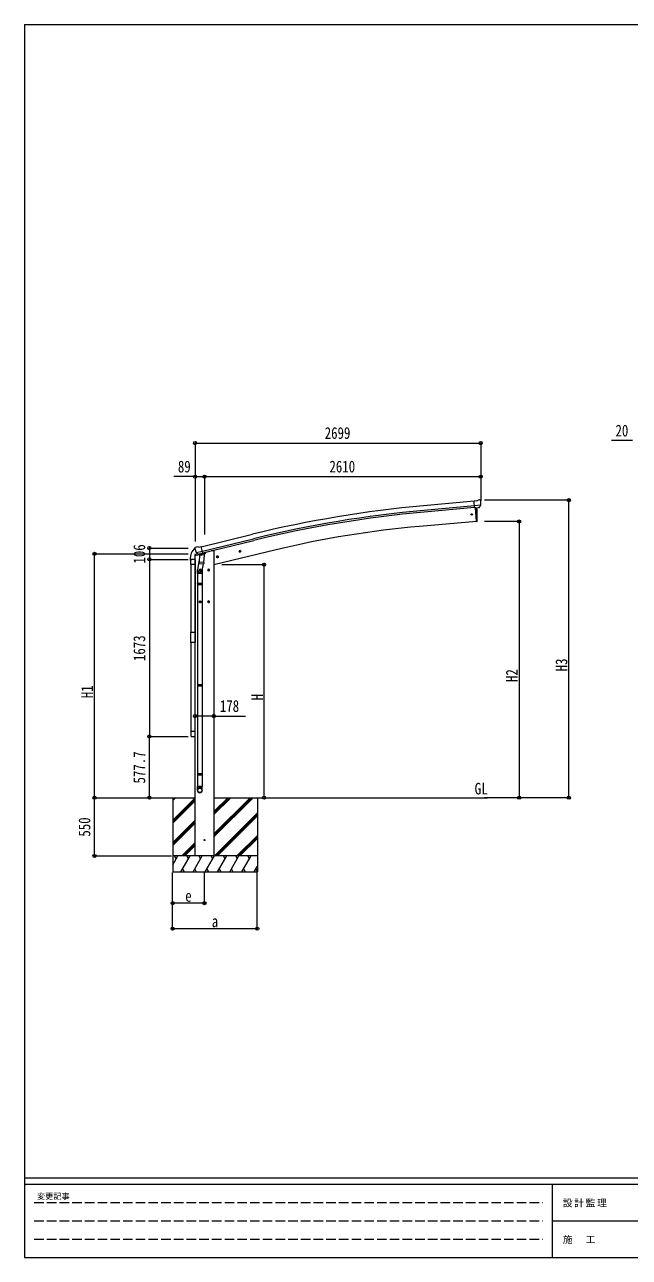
# Model space of a CAD drawing. Units: millimetres at full size. Extents: x -8385 to 8479, y -5853 to 5787.
# Drawn here: x -8385 to -2672, y -5853 to 5787 of the extents above; entities that cross this region are included whole.
import ezdxf
from ezdxf.enums import TextEntityAlignment as Align

# ---------------------------------------------------------------- set-up
doc = ezdxf.new("R2010")
doc.units = ezdxf.units.MM
doc.header["$LTSCALE"] = 30
doc.header["$PDMODE"] = 32
doc.header["$PDSIZE"] = 30
doc.linetypes.add('DASHED3', pattern=[4, 3, -1])
for name, color, linetype, lineweight in [('0-0_0', 7, 'Continuous', 9), ('0-1_本体', 4, 'Continuous', 9), ('0-2_部品', 7, 'Continuous', 9), ('0-A_寸法', 6, 'Continuous', 9), ('1-1_GLASS', 4, 'Continuous', 9), ('1-2_GLASS_SEAL', 7, 'Continuous', 9), ('1-A', 6, 'Continuous', 9), ('F-0_240', 7, 'Continuous', 9)]:
    doc.layers.add(name, color=color, linetype=linetype, lineweight=lineweight)
doc.styles.add('ＭＳ ゴシック', font='')
doc.styles.get('ＭＳ ゴシック').set_extended_font_data('MS Gothic')

msp = doc.modelspace()

# ---------------------------------------------------------------- linework, layer by layer
at = {"layer": '0-0_0'}
for p, q in [((-7372.57, -1512.22), (-6775.68, -1512.22)), ((-6986.68, -1539.55), (-6959.3, -1512.17)), ((-6986.68, -1525.41), (-6973.44, -1512.17)), ((-6986.68, -1512.22), (-6986.68, -2212.17)), ((-6986.68, -1723.4), (-6775.68, -1512.4)), ((-6597.68, -1883.18), (-6226.67, -1512.17)), ((-6597.68, -1854.9), (-6254.95, -1512.17)), ((-6597.68, -1869.04), (-6240.81, -1512.17)), ((-6597.68, -1671.05), (-6438.8, -1512.17)), ((-6597.68, -1656.91), (-6452.94, -1512.17)), ((-6597.68, -1642.77), (-6467.08, -1512.17)), ((-6597.68, -1512.22), (-4011.23, -1512.22)), ((-6186.68, -1512.17), (-6186.68, -2212.17)), ((-6986.68, -1737.54), (-6775.68, -1526.54)), ((-6986.68, -1751.68), (-6775.68, -1540.68)), ((-6986.68, -1935.53), (-6775.68, -1724.53)), ((-6986.68, -1949.67), (-6775.68, -1738.67)), ((-6592.82, -2062.17), (-6186.68, -1656.03)), ((-6578.68, -2062.17), (-6186.68, -1670.17)), ((-6564.54, -2062.17), (-6186.68, -1684.31)), ((-6986.68, -1963.81), (-6775.68, -1752.81)), ((-6901.19, -2062.17), (-6775.68, -1936.66)), ((-6887.05, -2062.17), (-6775.68, -1950.8)), ((-6872.91, -2062.17), (-6775.68, -1964.95)), ((-6380.69, -2062.17), (-6186.68, -1868.16)), ((-6366.55, -2062.17), (-6186.68, -1882.3)), ((-6352.41, -2062.17), (-6186.68, -1896.45)), ((-6186.68, -2062.17), (-6986.68, -2062.17)), ((-6986.68, -2146), (-6938.28, -2062.17)), ((-6953.28, -2088.15), (-6968.28, -2062.17)), ((-6909.42, -2212.17), (-6822.81, -2062.17)), ((-6837.81, -2088.15), (-6852.82, -2062.17)), ((-6793.95, -2212.17), (-6707.34, -2062.17)), ((-6597.68, -2062.17), (-6775.68, -2062.17)), ((-6722.34, -2088.15), (-6737.35, -2062.17)), ((-6678.48, -2212.17), (-6591.87, -2062.17)), ((-6606.87, -2088.15), (-6621.87, -2062.17)), ((-6563.01, -2212.17), (-6476.4, -2062.17)), ((-6491.4, -2088.15), (-6506.4, -2062.17)), ((-6447.54, -2212.17), (-6360.93, -2062.17)), ((-6390.93, -2062.17), (-6375.93, -2088.15)), ((-6332.07, -2212.17), (-6245.46, -2062.17)), ((-6260.46, -2088.15), (-6275.46, -2062.17)), ((-6894.42, -2186.19), (-6879.42, -2212.17)), ((-6778.95, -2186.19), (-6763.95, -2212.17)), ((-6663.48, -2186.19), (-6648.48, -2212.17)), ((-6548.01, -2186.19), (-6533.01, -2212.17)), ((-6432.54, -2186.19), (-6417.54, -2212.17)), ((-6317.07, -2186.19), (-6302.07, -2212.17)), ((-6216.59, -2212.17), (-6186.68, -2160.36)), ((-6201.6, -2186.19), (-6186.68, -2212.02)), ((-6986.68, -2212.17), (-6186.68, -2212.17))]:
    msp.add_line(p, q, dxfattribs=at)
msp.add_circle((-6686.68, -1912.17), 5, dxfattribs=at)
at = {"layer": '0-1_本体'}
for p, q in [((-4139.37, 1286.79), (-4616.89, 1243.59)), ((-4135.61, 1243.79), (-4613, 1200.6)), ((-4134.14, 1227.02), (-4611.48, 1183.83)), ((-4126.91, 1224.63), (-4115.66, 1096.03)), ((-4115.66, 1096.03), (-4653.6, 1048.97)), ((-6716.21, 857.97), (-6233.34, 975.46)), ((-6706.14, 816.01), (-6223.13, 933.48)), ((-6702.2, 799.63), (-6219.15, 917.12)), ((-6673.69, 805.34), (-6621.68, 817.83)), ((-6597.68, 817.83), (-6621.68, 817.83)), ((-6597.68, 817.83), (-6597.68, -2062.17)), ((-6009.6, 829.02), (-6597.65, 687.84)), ((-6775.68, -2062.17), (-6775.68, 774.39))]:
    msp.add_line(p, q, dxfattribs=at)
at = {"layer": '0-1_本体', "color": 6}
msp.add_line((-6597.68, -741.78), (-6775.68, -741.78), dxfattribs=at)
at = {"layer": '0-1_本体'}
for centre, radius, start, end in [((-3620.76, -9766.42), 11054.98, 95.16866, 103.66973), ((-3620.76, -9766.42), 11011.82, 95.16974, 103.66973), ((-3620.76, -9766.42), 10994.98, 95.16974, 103.66973), ((-3854.59, -8166.68), 9250.23, 94.95525, 103.47191)]:
    msp.add_arc(centre, radius, start, end, dxfattribs=at)
at = {"layer": '0-2_部品'}
for p, q in [((-4112.97, 1291.01), (-4139.54, 1288.69)), ((-4133.88, 1224.02), (-4139.54, 1288.69)), ((-4112.97, 1291.01), (-4101.25, 1297.78)), ((-4086.35, 1299.36), (-4100.01, 1298.17)), ((-4077.21, 1293.61), (-4082.7, 1298.21)), ((-4076.15, 1291.57), (-4076.03, 1290.23)), ((-4076.68, 1248.72), (-4135.59, 1243.57)), ((-4123.92, 1224.9), (-4133.88, 1224.02)), ((-4115.86, 1098.31), (-4126.91, 1224.63)), ((-4090.31, 1227.84), (-4098.02, 1227.16)), ((-4087.93, 1229.23), (-4076.99, 1248.17)), ((-4115.61, 1095.54), (-4115.86, 1098.31)), ((-4113, 1095.93), (-4115.61, 1095.54)), ((-6777.67, 842.4), (-6777.39, 841.25)), ((-6773.45, 850.97), (-6777.31, 844.68)), ((-6770.36, 853.22), (-6757.17, 856.39)), ((-6763.62, 802.09), (-6706.11, 815.9)), ((-6742.61, 853.71), (-6755.87, 856.41)), ((-6742.61, 853.71), (-6716.68, 859.94)), ((-6360.18, 811.59), (-6340.73, 816.26)), ((-6355.62, 819.37), (-6357.75, 812.18)), ((-6348.32, 821.13), (-6355.62, 819.37)), ((-6348.12, 804.21), (-6352.79, 823.65)), ((-6343.15, 815.68), (-6348.32, 821.13)), ((-6345.28, 808.48), (-6343.15, 815.68)), ((-6778.24, 773.77), (-6735.22, 784.1)), ((-6778.24, 780.66), (-6778.24, 773.77)), ((-6749.79, 789.86), (-6775.94, 783.58)), ((-6746.76, 787.18), (-6763.14, 801.67)), ((-6735.17, 737.66), (-6751.08, 641.49)), ((-6744.06, 786.61), (-6736.54, 788.42)), ((-6743.22, 786.72), (-6741.69, 787.09)), ((-6741.69, 787.09), (-6704.98, 795.9)), ((-6739.85, 786.86), (-6739.9, 786.12)), ((-6739.15, 785.08), (-6713.33, 778.64)), ((-6737.76, 700.43), (-6736.89, 712.9)), ((-6737.37, 699.07), (-6737.37, 699.07)), ((-6732.23, 779.73), (-6736.9, 712.9)), ((-6691.21, 709.7), (-6736.9, 712.9)), ((-6686.54, 776.54), (-6732.23, 779.73)), ((-6730.45, 782.91), (-6730.68, 779.62)), ((-6710.94, 794.08), (-6711.96, 779.47)), ((-6704.98, 795.9), (-6703.46, 796.27)), ((-6701.9, 798.37), (-6700.96, 798.31)), ((-6700.96, 798.31), (-6687.64, 782.99)), ((-6696.66, 793.36), (-6677.52, 797.95)), ((-6691.23, 709.7), (-6692.12, 697.01)), ((-6691.21, 709.7), (-6686.54, 776.54)), ((-6687.64, 782.99), (-6688.09, 776.65)), ((-6673.69, 806.57), (-6673.69, 802.81)), ((-6574.11, 760.23), (-6554.66, 764.9)), ((-6569.55, 768.01), (-6571.68, 760.82)), ((-6562.25, 769.76), (-6569.55, 768.01)), ((-6562.05, 752.84), (-6566.72, 772.29)), ((-6557.09, 764.32), (-6562.25, 769.76)), ((-6559.22, 757.12), (-6557.09, 764.32)), ((-6753.23, 604.33), (-6753.23, 638.68)), ((-6707.23, 604.33), (-6753.23, 604.33)), ((-6751.23, 604.33), (-6751.23, 510.33)), ((-6716.68, 637.59), (-6736.68, 637.59)), ((-6735.92, 698.29), (-6694.22, 695.38)), ((-6726.68, 645.09), (-6733.18, 641.34)), ((-6733.18, 641.34), (-6733.18, 633.84)), ((-6733.18, 633.84), (-6726.68, 630.08)), ((-6726.68, 627.59), (-6726.68, 647.59)), ((-6720.18, 641.34), (-6726.68, 645.09)), ((-6699.65, 695.76), (-6710.38, 632.17)), ((-6709.23, 604.33), (-6709.23, 510.33)), ((-6707.23, 638.99), (-6707.23, 604.33)), ((-6636.68, 637.59), (-6656.68, 637.59)), ((-6646.68, 645.09), (-6653.18, 641.34)), ((-6653.18, 641.34), (-6653.18, 633.84)), ((-6653.18, 633.84), (-6646.68, 630.08)), ((-6646.68, 627.59), (-6646.68, 647.59)), ((-6640.18, 641.34), (-6646.68, 645.09)), ((-6753.23, 508.33), (-6752.23, 510.33)), ((-6707.23, 508.33), (-6753.23, 508.33)), ((-6707.23, 500.33), (-6753.23, 500.33)), ((-6708.23, 510.33), (-6752.23, 510.33)), ((-6708.23, 498.33), (-6752.23, 498.33)), ((-6751.23, 498.33), (-6751.23, -445.86)), ((-6709.23, 498.33), (-6709.23, -445.86)), ((-6707.23, 508.33), (-6708.23, 510.33)), ((-6707.23, 500.33), (-6708.23, 498.33)), ((-6707.23, 508.33), (-6707.23, 500.33)), ((-6716.68, 337.59), (-6736.68, 337.59)), ((-6726.68, 345.09), (-6733.18, 341.34)), ((-6733.18, 341.34), (-6733.18, 333.84)), ((-6733.18, 333.84), (-6726.68, 330.08)), ((-6726.68, 327.59), (-6726.68, 347.59)), ((-6720.18, 341.34), (-6726.68, 345.09)), ((-6636.68, 337.59), (-6656.68, 337.59)), ((-6646.68, 345.09), (-6653.18, 341.34)), ((-6653.18, 341.34), (-6653.18, 333.84)), ((-6653.18, 333.84), (-6646.68, 330.08)), ((-6646.68, 327.59), (-6646.68, 347.59)), ((-6640.18, 341.34), (-6646.68, 345.09)), ((-6753.23, -447.86), (-6752.23, -445.86)), ((-6707.23, -447.86), (-6753.23, -447.86)), ((-6707.23, -455.86), (-6753.23, -455.86)), ((-6708.23, -445.86), (-6752.23, -445.86)), ((-6708.23, -457.86), (-6752.23, -457.86)), ((-6751.23, -457.86), (-6751.23, -1286.04)), ((-6709.23, -457.86), (-6709.23, -1286.04)), ((-6707.23, -447.86), (-6708.23, -445.86)), ((-6707.23, -455.86), (-6708.23, -457.86)), ((-6707.23, -447.86), (-6707.23, -455.86)), ((-6753.23, -1288.04), (-6752.23, -1286.04)), ((-6753.23, -1288.04), (-6752.23, -1286.04)), ((-6707.23, -1288.04), (-6753.23, -1288.04)), ((-6707.23, -1296.04), (-6753.23, -1296.04)), ((-6708.23, -1286.04), (-6752.23, -1286.04)), ((-6708.23, -1298.04), (-6752.23, -1298.04)), ((-6751.23, -1298.04), (-6751.23, -1408.04)), ((-6709.23, -1298.04), (-6709.23, -1408.04)), ((-6707.23, -1288.04), (-6708.23, -1286.04)), ((-6707.23, -1288.04), (-6708.23, -1286.04)), ((-6707.23, -1296.04), (-6708.23, -1298.04)), ((-6707.23, -1296.04), (-6708.23, -1298.04)), ((-6707.23, -1288.04), (-6707.23, -1296.04)), ((-6707.23, -1288.04), (-6707.23, -1296.04)), ((-6753.23, -1442.19), (-6753.23, -1408.04)), ((-6707.23, -1408.04), (-6753.23, -1408.04)), ((-6707.23, -1442.19), (-6707.23, -1408.04))]:
    msp.add_line(p, q, dxfattribs=at)
for points in [[(-4123.92, 1224.9), (-4123.65, 1224.83), (-4098.27, 1227.05), (-4098.02, 1227.16)], [(-4110.46, 1098.76), (-4109.62, 1124.39), (-4109.42, 1150.88), (-4109.9, 1177.37), (-4111.04, 1203.84), (-4112.54, 1225.8)], [(-4076.6, 1249.35), (-4076.89, 1248.37), (-4076.99, 1248.17)], [(-6711.25, 794.49), (-6701.53, 796.82), (-6716.68, 859.94)], [(-6763.89, 802.67), (-6763.3, 801.83), (-6763.14, 801.67)], [(-6711.25, 794.49), (-6711.49, 794.34), (-6736.26, 788.39), (-6736.54, 788.42)], [(-6571.68, 760.82), (-6566.52, 755.37), (-6559.22, 757.12)], [(-6357.75, 812.18), (-6352.58, 806.73), (-6345.28, 808.48)], [(-6726.68, 630.08), (-6720.18, 633.84), (-6720.18, 641.34)], [(-6646.68, 630.08), (-6640.18, 633.84), (-6640.18, 641.34)], [(-6753.23, 508.33), (-6753.23, 500.33), (-6752.23, 498.33)], [(-6726.68, 330.08), (-6720.18, 333.84), (-6720.18, 341.34)], [(-6646.68, 330.08), (-6640.18, 333.84), (-6640.18, 341.34)], [(-6753.23, -447.86), (-6753.23, -455.86), (-6752.23, -457.86)], [(-6753.23, -1288.04), (-6753.23, -1296.04), (-6752.23, -1298.04)], [(-6753.23, -1288.04), (-6753.23, -1296.04), (-6752.23, -1298.04)]]:
    msp.add_lwpolyline(points, dxfattribs=at)
for centre, radius in [((-4161.68, 1163.18), 6.5), ((-6350.45, 813.93), 8.5), ((-6350.45, 813.93), 7.7), ((-6350.45, 813.93), 6.5), ((-6564.39, 762.57), 8.5), ((-6564.39, 762.57), 7.7), ((-6564.39, 762.57), 6.5), ((-6726.68, 637.59), 8.5), ((-6726.68, 637.59), 7.7), ((-6726.68, 637.59), 6.5), ((-6646.68, 637.59), 8.5), ((-6646.68, 637.59), 7.7), ((-6646.68, 637.59), 6.5), ((-6726.68, 337.59), 8.5), ((-6726.68, 337.59), 7.7), ((-6726.68, 337.59), 6.5), ((-6646.68, 337.59), 8.5), ((-6646.68, 337.59), 7.7), ((-6646.68, 337.59), 6.5)]:
    msp.add_circle(centre, radius, dxfattribs=at)
at = {"layer": '0-2_部品', "color": 4}
msp.add_circle((-6686.68, -1912.17), 4.5, dxfattribs=at)
at = {"layer": '0-2_部品'}
for centre, radius, start, end in [((-4099.75, 1295.18), 3, 95, 120), ((-4085.91, 1294.38), 5, 50.00648, 94.99352), ((-4277.66, 1272.59), 202.4, 353.4085, 5), ((-4113.44, 1098.89), 3, 278.50322, 357.46219), ((-6580.59, 888.5), 202.4, 193.5, 205.09125), ((-6769.19, 848.36), 5, 103.5, 148.5), ((-6756.47, 853.47), 3, 78.5, 103.5), ((-6775.24, 780.66), 3, 103.5, 180), ((-6743.34, 787.21), 0.5, 248.23754, 283.5), ((-6740.35, 786.9), 0.5, 356, 103.5), ((-6738.91, 786.05), 1, 176, 256), ((-6735.82, 700.26), 1.95, 175.04017, 217.47766), ((-6735.78, 700.29), 2, 217.40962, 266), ((-6712.98, 779.61), 1.03, 250.03897, 351.96569), ((-6710.34, 794), 0.604, 100.59842, 172.20595), ((-6703.57, 796.75), 0.5, 283.5, 318.76246), ((-6678.69, 802.81), 5, 283.5, 0), ((-6723.23, 638.68), 30, 177.45142, 180), ((-6694.08, 697.37), 2, 266, 349.46843)]:
    msp.add_arc(centre, radius, start, end, dxfattribs=at)
for centre, major_axis, ratio, start_param, end_param in [((-4071.82, 1295.61), (-15.35, 3.44), 0.101033, 5.97514262, 5.97537366), ((-4079.15, 1291.31), (2.71, -1.31), 0.997474, 0.53665673, 1.32256522), ((-4090.58, 1230.83), (1.62, -2.54), 0.997631, 5.80419048, 5.89294842), ((-4090.65, 1230.94), (-3.5, 2.17), 0.650902, 2.11455212, 2.18736272), ((-4090.53, 1230.74), (1.62, -2.54), 0.997631, 5.96575902, 6.76218013), ((-6774.75, 843.11), (-1.57, -2.57), 0.99628, 4.71238898, 5.49965061), ((-6744.78, 789.44), (-0.73, -2.92), 0.997631, 5.80419048, 6.60061159), ((-6744.72, 789.66), (2.63, 3.16), 0.650902, 4.09582259, 4.16863319), ((-6744.75, 789.54), (-0.73, -2.92), 0.997631, 0.39023689, 0.47899483), ((-6730.23, 638.99), (23, 0), 0.996195, 2.55602575, 6.56630284), ((-6730.23, 638.99), (21, 0), 0.996195, 2.93491471, 5.95123941), ((-6730.23, -1440.44), (-23, 0), 0.996195, 3.14159265, 6.28318531), ((-6730.23, -1442.19), (-23, 0), 0.996195, 3.14159265, 6.28318531), ((-6730.23, -1442.19), (0, -23.43), 0.981806, 4.71238898, 7.85398163)]:
    msp.add_ellipse(centre, major_axis=major_axis, ratio=ratio, start_param=start_param, end_param=end_param, dxfattribs=at)
msp.add_ellipse((-6730.23, -1442.19), major_axis=(21, 0), ratio=0.996195, dxfattribs=at)
at = {"layer": '0-A_寸法'}
for p, q in [((-6775.68, 1836.19), (-4076.68, 1836.19)), ((-6775.68, 1836.19), (-6775.68, 1519.57)), ((-4076.68, 1836.19), (-4076.68, 1519.57)), ((-2640.78, 1859.09), (-2840.78, 1859.09)), ((-6775.68, 1519.57), (-6975.68, 1519.57)), ((-6775.68, 1519.57), (-6775.68, 907.34)), ((-6775.68, 1519.57), (-6686.68, 1519.57)), ((-6686.68, 1519.57), (-4076.68, 1519.57)), ((-6686.68, 1519.57), (-6686.68, 971.72)), ((-4076.68, 1519.57), (-4076.68, 1290.57)), ((-3243.78, 1297.33), (-4041.62, 1297.33)), ((-3243.78, -1512.17), (-3243.78, 1297.33)), ((-3712.79, 1096.03), (-4041.62, 1096.03)), ((-3712.79, 1096.03), (-3712.79, -1512.17)), ((-7725.26, 790.83), (-6838.99, 790.83)), ((-7725.26, -1512.17), (-7725.26, 790.83)), ((-6123.89, 687.83), (-6521, 687.83)), ((-6123.89, -1512.17), (-6123.89, 687.83)), ((-6597.68, -741.78), (-6297.68, -741.78)), ((-7725.26, -1512.17), (-6997.14, -1512.17)), ((-7725.26, -2062.17), (-7725.26, -1512.17)), ((-3712.79, -1512.17), (-4041.62, -1512.17)), ((-3243.78, -1512.17), (-3712.79, -1512.17)), ((-7725.26, -2062.17), (-6997.14, -2062.17)), ((-6986.93, -2748.53), (-6986.93, -2219.59)), ((-6986.93, -2508.56), (-6986.93, -2219.59)), ((-6686.68, -2508.56), (-6686.68, -2219.59)), ((-6186.93, -2748.53), (-6186.93, -2219.59)), ((-6686.68, -2508.56), (-6986.93, -2508.56)), ((-6986.93, -2748.53), (-6186.93, -2748.53))]:
    msp.add_line(p, q, dxfattribs=at)
for p in [(-6775.68, 1836.19), (-4076.68, 1836.19), (-6775.68, 1519.57), (-6686.68, 1519.57), (-4076.68, 1519.57), (-3243.78, 1297.33), (-3712.79, 1096.03), (-7725.26, 790.83), (-6123.89, 687.83), (-6775.68, -741.78), (-6597.68, -741.78), (-7725.26, -1512.17), (-6123.89, -1512.17), (-3712.79, -1512.17), (-3243.78, -1512.17), (-7725.26, -2062.17), (-6986.93, -2508.56), (-6686.68, -2508.56), (-6986.93, -2748.53), (-6186.93, -2748.53)]:
    msp.add_point(p, dxfattribs=at)
at = {"layer": '1-1_GLASS'}
for p, q in [((-6813.68, 690.05), (-6813.68, 51.05)), ((-6775.68, 690.05), (-6775.68, 51.05)), ((-6813.68, -46.95), (-6813.68, -885.95)), ((-6775.68, -885.95), (-6775.68, -46.95))]:
    msp.add_line(p, q, dxfattribs=at)
at = {"layer": '1-2_GLASS_SEAL'}
for p, q in [((-6822.19, 738.53), (-6822.19, 726.78)), ((-6821.69, 726.28), (-6815.42, 726.28)), ((-6814.92, 733.54), (-6814.92, 726.78)), ((-6814.68, 690.05), (-6814.68, 733.75)), ((-6809.18, 739.25), (-6780.18, 739.25)), ((-6808.92, 739.54), (-6775.68, 739.54)), ((-6774.68, 733.75), (-6774.68, 690.05)), ((-6774.68, 690.05), (-6814.68, 690.05)), ((-6814.68, -885.95), (-6814.68, -929.65)), ((-6774.68, -885.95), (-6814.68, -885.95)), ((-6774.68, -929.65), (-6774.68, -885.95)), ((-6809.18, -935.15), (-6780.18, -935.15))]:
    msp.add_line(p, q, dxfattribs=at)
msp.add_lwpolyline([(-6814.68, 51.05), (-6774.68, 51.05), (-6774.68, -46.95), (-6814.68, -46.95)], close=True, dxfattribs=at)
for centre, radius, start, end in [((-6669.93, 738.53), 152.26, 135.14293, 180), ((-6773.44, 840.56), 6.95, 110.13068, 129.45641), ((-6821.69, 726.78), 0.5, 180, 270), ((-6815.42, 726.78), 0.5, 270, 0), ((-6808.92, 733.54), 6, 90, 180), ((-6809.18, 733.75), 5.5, 90, 180), ((-6780.18, 733.75), 5.5, 0, 90), ((-6809.18, -929.65), 5.5, 180, 270), ((-6780.18, -929.65), 5.5, 270, 0)]:
    msp.add_arc(centre, radius, start, end, dxfattribs=at)
at = {"layer": '1-A'}
for p, q in [((-7207.15, 844.45), (-6838.99, 844.45)), ((-7207.15, 844.45), (-7207.15, 738.45)), ((-7207.15, 738.45), (-6838.99, 738.45)), ((-7207.15, 738.45), (-7207.15, -934.55)), ((-7207.15, -934.55), (-6838.99, -934.55)), ((-7207.15, -1512.22), (-7207.15, -934.55)), ((-7207.15, -1512.22), (-6838.99, -1512.22))]:
    msp.add_line(p, q, dxfattribs=at)
for p in [(-7207.15, 844.45), (-7207.15, 738.45), (-7207.15, -934.55), (-7207.15, -1512.22)]:
    msp.add_point(p, dxfattribs=at)
at = {"layer": 'F-0_240', "color": 5}
for p, q in [((-8385.45, 5787.34), (-8385.45, -5852.66)), ((-8385.45, 5787.34), (8054.55, 5787.34)), ((-8385.45, -5102.66), (8054.55, -5102.66)), ((-8385.45, -5162.66), (5387.79, -5162.66)), ((-3402.21, -5162.66), (-3402.21, -5852.66)), ((-3402.21, -5507.66), (2747.79, -5507.66)), ((-8385.45, -5852.66), (8054.55, -5852.66))]:
    msp.add_line(p, q, dxfattribs=at)
at = {"layer": 'F-0_240', "color": 4, "linetype": 'DASHED3'}
for p, q in [((-8295.46, -5335.16), (-3492.21, -5335.16)), ((-8295.46, -5507.66), (-3492.21, -5507.66)), ((-8295.46, -5680.16), (-3492.21, -5680.16))]:
    msp.add_line(p, q, dxfattribs=at)

# ---------------------------------------------------------------- texts
at = {"layer": '0-0_0', "style": 'ＭＳ ゴシック', "width": 0.85}
msp.add_text('GL', height=110, dxfattribs=at).set_placement((-4134.38, -1514.61), align=Align.BOTTOM_LEFT)
at = {"layer": '0-A_寸法', "color": 7, "style": 'ＭＳ ゴシック', "width": 0.8}
for s, p in [('2699', (-5550.18, 1842.19)), ('20', (-2802.78, 1865.09)), ('89', (-6937.68, 1525.57)), ('2610', (-5505.68, 1525.57)), ('178', (-6540.68, -735.78)), ('e', (-6867.93, -2528.56)), ('a', (-6617.93, -2768.53))]:
    msp.add_text(s, height=111.4, dxfattribs=at).set_placement(p, align=Align.BOTTOM_LEFT)
for s, p in [('H3', (-3224.78, -319.42)), ('H2', (-3693.79, -420.07)), ('H1', (-7706.26, -572.67)), ('H', (-6098.89, -593.17)), ('550', (-7731.26, -1880.17))]:
    msp.add_text(s, height=111.4, rotation=90, dxfattribs=at).set_placement(p, align=Align.BOTTOM_LEFT)
at = {"layer": '1-A', "color": 7, "style": 'ＭＳ ゴシック', "width": 0.8}
for s, p in [('106', (-7213.15, 698.45)), ('1673', (-7213.15, -222.05)), ('577.7', (-7213.15, -1378.39))]:
    msp.add_text(s, height=111.4, rotation=90, dxfattribs=at).set_placement(p, align=Align.BOTTOM_LEFT)
at = {"layer": 'F-0_240', "style": 'ＭＳ ゴシック'}
msp.add_text('変更記事', height=54.99, dxfattribs=at).set_placement((-8268.23, -5320.16), align=Align.BOTTOM_LEFT)
at = {"layer": 'F-0_240', "char_height": 65.98, "attachment_point": 7, "style": 'ＭＳ ゴシック'}
for s, insert in [('\\T1.17;設計監理', (-3300.89, -5380.16)), ('\\T1.17;施\u3000工', (-3300.89, -5725.16))]:
    msp.add_mtext(s, dxfattribs=dict(at, insert=insert))

doc.saveas('drawing.dxf')
